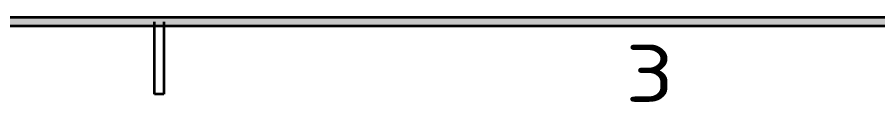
# Model space of a CAD drawing. Extents: x 23 to 417, y 3 to 294.
# Drawn here: x 112.58 to 157.56, y 5.8 to 10.24 of the extents above; entities that cross this region are included whole.
import ezdxf
from ezdxf.enums import TextEntityAlignment as Align

# ---------------------------------------------------------------- set-up
doc = ezdxf.new("R2010")
doc.units = 0
doc.layers.add('3', color=7, linetype='Continuous', lineweight=13)
doc.styles.get("Standard").update_dxf_attribs({"font": 'isocp.shx'})

# ---------------------------------------------------------------- blocks, each defined once
blk = doc.blocks.new('BLOCK4018')
at = {"layer": '3', "color": 7, "lineweight": 13}
blk.add_text('3', height=3, dxfattribs=at).set_placement((144.365, 5.792), (146.904, 5.792), align=Align.FIT)
blk = doc.blocks.new('BLOCK4162')
at = {"layer": '3', "color": 7, "lineweight": 5}
blk.add_solid([(29.763, 9.762), (30.237, 10.238), (410.237, 9.762), (409.763, 10.238)], dxfattribs=at)

msp = doc.modelspace()

# ---------------------------------------------------------------- linework, layer by layer
at = {"layer": '3', "color": 7, "lineweight": 35}
for p, q in [((30.2375, 10.2375), (409.7625, 10.2375)), ((410.2375, 9.7625), (29.7625, 9.7625))]:
    msp.add_line(p, q, dxfattribs=at)
at = {"layer": '3', "color": 7, "lineweight": 35, "ltscale": 0.095}
for p, q in [((119.7625, 6.2), (119.7625, 10)), ((120.2375, 10), (120.2375, 6.2))]:
    msp.add_line(p, q, dxfattribs=at)
at = {"layer": '3', "color": 7, "lineweight": 35, "ltscale": 0.011875}
msp.add_line((120.2375, 6.2), (119.7625, 6.2), dxfattribs=at)

# ---------------------------------------------------------------- block references
at = {"layer": '3', "lineweight": 0}
for name in ['BLOCK4162', 'BLOCK4018']:
    msp.add_blockref(name, (0, 0), dxfattribs=at)

doc.saveas('drawing.dxf')
